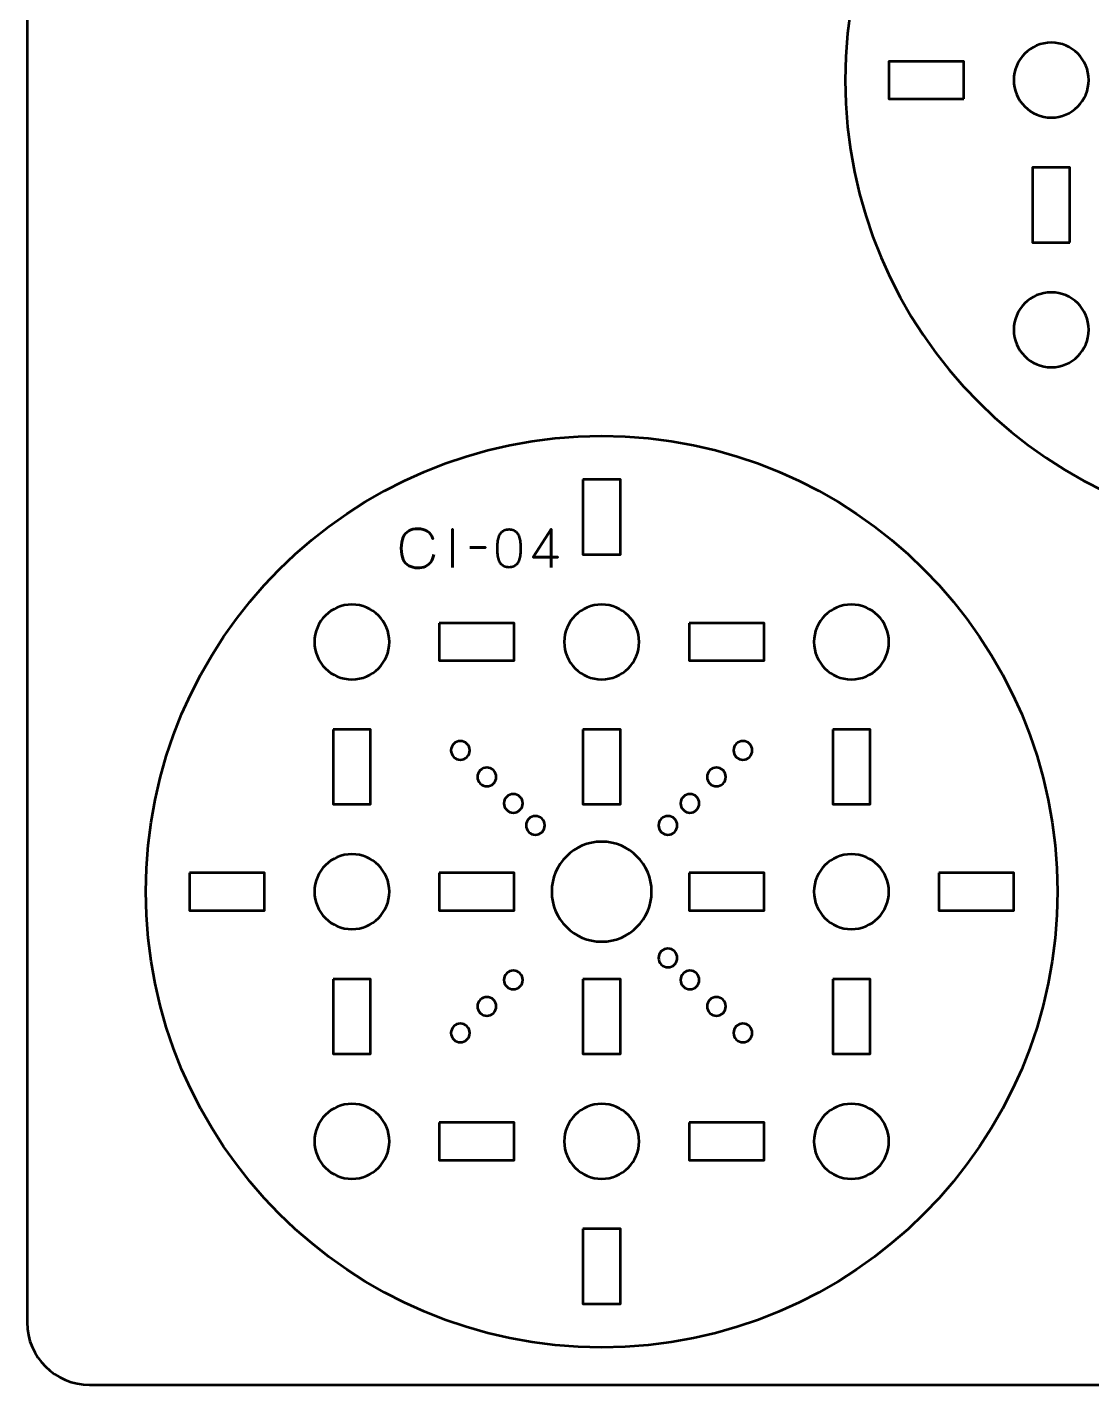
# Model space of a CAD drawing. Header units: centimetres. Extents: x -55.7 to 42.9, y -35.5 to -4.3.
# Drawn here: x 11.1 to 19.63, y -25.35 to -14.48 of the extents above; entities that cross this region are included whole.
import ezdxf

# ---------------------------------------------------------------- set-up
doc = ezdxf.new("R2010")
doc.units = ezdxf.units.CM
doc.header["$MEASUREMENT"] = 0
doc.layers.add('Layer 1', color=7, linetype='Continuous')

msp = doc.modelspace()

# ---------------------------------------------------------------- linework, layer by layer
at = {"layer": 'Layer 1', "color": 2, "lineweight": 53}
msp.add_ellipse((15.7, -21.4), major_axis=(0, 3.65), ratio=1, dxfattribs=at)
at = {"layer": 'Layer 1', "color": 22, "lineweight": 53}
msp.add_open_spline([(11.09997, -24.8499), (11.09997, -24.8499), (11.09997, -4.84994), (11.09997, -4.84994), (11.09997, -4.84994), (11.09997, -4.57297), (11.32306, -4.34998), (11.60006, -4.34998), (11.60006, -4.34998), (11.60006, -4.34998), (25.39993, -4.34998), (25.39993, -4.34998), (25.39993, -4.34998), (25.67707, -4.34998), (25.90003, -4.57297), (25.90003, -4.84994), (25.90003, -4.84994), (25.90003, -4.84994), (25.90003, -24.8499), (25.90003, -24.8499), (25.90003, -24.8499), (25.90003, -25.1269), (25.67707, -25.34999), (25.39993, -25.34999), (25.39993, -25.34999), (25.39993, -25.34999), (11.60006, -25.34999), (11.60006, -25.34999), (11.60006, -25.34999), (11.32306, -25.34999), (11.09997, -25.1269), (11.09997, -24.8499)], degree=3, knots=[0, 0, 0, 0, 0.125, 0.125, 0.125, 0.125, 0.25, 0.25, 0.25, 0.25, 0.375, 0.375, 0.375, 0.375, 0.5, 0.5, 0.5, 0.5, 0.625, 0.625, 0.625, 0.625, 0.75, 0.75, 0.75, 0.75, 0.875, 0.875, 0.875, 0.875, 1, 1, 1, 1], dxfattribs=at)
at = {"layer": 'Layer 1', "color": 2, "lineweight": 53}
msp.add_open_spline([(21.29997, -18.55), (19.2845, -18.55), (17.65, -16.9155), (17.65, -14.89998), (17.65, -14.89998), (17.65, -12.88451), (19.2845, -11.25), (21.29997, -11.25), (21.29997, -11.25), (23.31549, -11.25), (24.95, -12.88451), (24.95, -14.89998), (24.95, -14.89998), (24.95, -16.9155), (23.31549, -18.55), (21.29997, -18.55)], degree=3, knots=[0, 0, 0, 0, 0.25, 0.25, 0.25, 0.25, 0.5, 0.5, 0.5, 0.5, 0.75, 0.75, 0.75, 0.75, 1, 1, 1, 1], dxfattribs=at)
at = {"layer": 'Layer 1', "lineweight": 53}
for points in [[(19, -14.90006), (19, -14.73441), (19.13424, -14.60007), (19.30001, -14.60007), (19.30001, -14.60007), (19.46567, -14.60007), (19.60001, -14.73441), (19.60001, -14.90006), (19.60001, -14.90006), (19.60001, -15.06569), (19.46567, -15.20007), (19.30001, -15.20007), (19.30001, -15.20007), (19.13424, -15.20007), (19, -15.06569), (19, -14.90006)], [(18.59995, -15.05014), (18.59995, -15.05014), (17.99995, -15.05014), (17.99995, -15.05014), (17.99995, -15.05014), (17.99995, -15.05014), (17.99995, -14.75014), (17.99995, -14.75014), (17.99995, -14.75014), (17.99995, -14.75014), (18.59995, -14.75014), (18.59995, -14.75014), (18.59995, -14.75014), (18.59995, -14.75014), (18.59995, -15.05014), (18.59995, -15.05014)], [(19.44994, -16.20009), (19.44994, -16.20009), (19.14993, -16.20009), (19.14993, -16.20009), (19.14993, -16.20009), (19.14993, -16.20009), (19.14993, -15.60008), (19.14993, -15.60008), (19.14993, -15.60008), (19.14993, -15.60008), (19.44994, -15.60008), (19.44994, -15.60008), (19.44994, -15.60008), (19.44994, -15.60008), (19.44994, -16.20009), (19.44994, -16.20009)], [(19, -16.9), (19, -16.73437), (19.13424, -16.59999), (19.30001, -16.59999), (19.30001, -16.59999), (19.46567, -16.59999), (19.60001, -16.73437), (19.60001, -16.9), (19.60001, -16.9), (19.60001, -17.06577), (19.46567, -17.2), (19.30001, -17.2), (19.30001, -17.2), (19.13424, -17.2), (19, -17.06577), (19, -16.9)], [(15.54996, -18.09995), (15.54996, -18.09995), (15.84996, -18.09995), (15.84996, -18.09995), (15.84996, -18.09995), (15.84996, -18.09995), (15.84996, -18.69995), (15.84996, -18.69995), (15.84996, -18.69995), (15.84996, -18.69995), (15.54996, -18.69995), (15.54996, -18.69995), (15.54996, -18.69995), (15.54996, -18.69995), (15.54996, -18.09995), (15.54996, -18.09995)], [(14.00011, -19.4), (14.00011, -19.56563), (13.86573, -19.70001), (13.7001, -19.70001), (13.7001, -19.70001), (13.53433, -19.70001), (13.4001, -19.56563), (13.4001, -19.4), (13.4001, -19.4), (13.4001, -19.23423), (13.53433, -19.1), (13.7001, -19.1), (13.7001, -19.1), (13.86573, -19.1), (14.00011, -19.23423), (14.00011, -19.4)], [(16.00003, -19.4), (16.00003, -19.56563), (15.86569, -19.70001), (15.70004, -19.70001), (15.70004, -19.70001), (15.53441, -19.70001), (15.40003, -19.56563), (15.40003, -19.4), (15.40003, -19.4), (15.40003, -19.23423), (15.53441, -19.1), (15.70004, -19.1), (15.70004, -19.1), (15.86569, -19.1), (16.00003, -19.23423), (16.00003, -19.4)], [(18, -19.4), (18, -19.56563), (17.86576, -19.70001), (17.69999, -19.70001), (17.69999, -19.70001), (17.53433, -19.70001), (17.39999, -19.56563), (17.39999, -19.4), (17.39999, -19.4), (17.39999, -19.23423), (17.53433, -19.1), (17.69999, -19.1), (17.69999, -19.1), (17.86576, -19.1), (18, -19.23423), (18, -19.4)], [(14.40001, -19.24993), (14.40001, -19.24993), (15.00002, -19.24993), (15.00002, -19.24993), (15.00002, -19.24993), (15.00002, -19.24993), (15.00002, -19.54993), (15.00002, -19.54993), (15.00002, -19.54993), (15.00002, -19.54993), (14.40001, -19.54993), (14.40001, -19.54993), (14.40001, -19.54993), (14.40001, -19.54993), (14.40001, -19.24993), (14.40001, -19.24993)], [(16.40008, -19.24993), (16.40008, -19.24993), (17.00008, -19.24993), (17.00008, -19.24993), (17.00008, -19.24993), (17.00008, -19.24993), (17.00008, -19.54993), (17.00008, -19.54993), (17.00008, -19.54993), (17.00008, -19.54993), (16.40008, -19.54993), (16.40008, -19.54993), (16.40008, -19.54993), (16.40008, -19.54993), (16.40008, -19.24993), (16.40008, -19.24993)], [(13.55003, -20.09991), (13.55003, -20.09991), (13.85003, -20.09991), (13.85003, -20.09991), (13.85003, -20.09991), (13.85003, -20.09991), (13.85003, -20.69992), (13.85003, -20.69992), (13.85003, -20.69992), (13.85003, -20.69992), (13.55003, -20.69992), (13.55003, -20.69992), (13.55003, -20.69992), (13.55003, -20.69992), (13.55003, -20.09991), (13.55003, -20.09991)], [(15.54996, -20.09991), (15.54996, -20.09991), (15.84996, -20.09991), (15.84996, -20.09991), (15.84996, -20.09991), (15.84996, -20.09991), (15.84996, -20.69992), (15.84996, -20.69992), (15.84996, -20.69992), (15.84996, -20.69992), (15.54996, -20.69992), (15.54996, -20.69992), (15.54996, -20.69992), (15.54996, -20.69992), (15.54996, -20.09991), (15.54996, -20.09991)], [(17.55006, -20.09991), (17.55006, -20.09991), (17.85007, -20.09991), (17.85007, -20.09991), (17.85007, -20.09991), (17.85007, -20.09991), (17.85007, -20.69992), (17.85007, -20.69992), (17.85007, -20.69992), (17.85007, -20.69992), (17.55006, -20.69992), (17.55006, -20.69992), (17.55006, -20.69992), (17.55006, -20.69992), (17.55006, -20.09991), (17.55006, -20.09991)], [(16.10004, -21.39994), (16.10004, -21.62082), (15.92092, -21.79994), (15.70004, -21.79994), (15.70004, -21.79994), (15.4792, -21.79994), (15.30002, -21.62082), (15.30002, -21.39994), (15.30002, -21.39994), (15.30002, -21.1791), (15.4792, -20.99992), (15.70004, -20.99992), (15.70004, -20.99992), (15.92092, -20.99992), (16.10004, -21.1791), (16.10004, -21.39994)], [(14.00011, -21.39994), (14.00011, -21.56559), (13.86573, -21.69993), (13.7001, -21.69993), (13.7001, -21.69993), (13.53433, -21.69993), (13.4001, -21.56559), (13.4001, -21.39994), (13.4001, -21.39994), (13.4001, -21.23431), (13.53433, -21.09993), (13.7001, -21.09993), (13.7001, -21.09993), (13.86573, -21.09993), (14.00011, -21.23431), (14.00011, -21.39994)], [(18, -21.39994), (18, -21.56559), (17.86576, -21.69993), (17.69999, -21.69993), (17.69999, -21.69993), (17.53433, -21.69993), (17.39999, -21.56559), (17.39999, -21.39994), (17.39999, -21.39994), (17.39999, -21.23431), (17.53433, -21.09993), (17.69999, -21.09993), (17.69999, -21.09993), (17.86576, -21.09993), (18, -21.23431), (18, -21.39994)], [(12.40005, -21.24986), (12.40005, -21.24986), (13.00005, -21.24986), (13.00005, -21.24986), (13.00005, -21.24986), (13.00005, -21.24986), (13.00005, -21.54986), (13.00005, -21.54986), (13.00005, -21.54986), (13.00005, -21.54986), (12.40005, -21.54986), (12.40005, -21.54986), (12.40005, -21.54986), (12.40005, -21.54986), (12.40005, -21.24986), (12.40005, -21.24986)], [(14.40001, -21.24986), (14.40001, -21.24986), (15.00002, -21.24986), (15.00002, -21.24986), (15.00002, -21.24986), (15.00002, -21.24986), (15.00002, -21.54986), (15.00002, -21.54986), (15.00002, -21.54986), (15.00002, -21.54986), (14.40001, -21.54986), (14.40001, -21.54986), (14.40001, -21.54986), (14.40001, -21.54986), (14.40001, -21.24986), (14.40001, -21.24986)], [(16.40008, -21.24986), (16.40008, -21.24986), (17.00008, -21.24986), (17.00008, -21.24986), (17.00008, -21.24986), (17.00008, -21.24986), (17.00008, -21.54986), (17.00008, -21.54986), (17.00008, -21.54986), (17.00008, -21.54986), (16.40008, -21.54986), (16.40008, -21.54986), (16.40008, -21.54986), (16.40008, -21.54986), (16.40008, -21.24986), (16.40008, -21.24986)], [(18.40005, -21.24986), (18.40005, -21.24986), (19.00005, -21.24986), (19.00005, -21.24986), (19.00005, -21.24986), (19.00005, -21.24986), (19.00005, -21.54986), (19.00005, -21.54986), (19.00005, -21.54986), (19.00005, -21.54986), (18.40005, -21.54986), (18.40005, -21.54986), (18.40005, -21.54986), (18.40005, -21.54986), (18.40005, -21.24986), (18.40005, -21.24986)], [(13.55003, -22.09998), (13.55003, -22.09998), (13.85003, -22.09998), (13.85003, -22.09998), (13.85003, -22.09998), (13.85003, -22.09998), (13.85003, -22.69998), (13.85003, -22.69998), (13.85003, -22.69998), (13.85003, -22.69998), (13.55003, -22.69998), (13.55003, -22.69998), (13.55003, -22.69998), (13.55003, -22.69998), (13.55003, -22.09998), (13.55003, -22.09998)], [(15.54996, -22.09998), (15.54996, -22.09998), (15.84996, -22.09998), (15.84996, -22.09998), (15.84996, -22.09998), (15.84996, -22.09998), (15.84996, -22.69998), (15.84996, -22.69998), (15.84996, -22.69998), (15.84996, -22.69998), (15.54996, -22.69998), (15.54996, -22.69998), (15.54996, -22.69998), (15.54996, -22.69998), (15.54996, -22.09998), (15.54996, -22.09998)], [(17.55006, -22.09998), (17.55006, -22.09998), (17.85007, -22.09998), (17.85007, -22.09998), (17.85007, -22.09998), (17.85007, -22.09998), (17.85007, -22.69998), (17.85007, -22.69998), (17.85007, -22.69998), (17.85007, -22.69998), (17.55006, -22.69998), (17.55006, -22.69998), (17.55006, -22.69998), (17.55006, -22.69998), (17.55006, -22.09998), (17.55006, -22.09998)], [(14.00011, -23.39989), (14.00011, -23.56566), (13.86573, -23.6999), (13.7001, -23.6999), (13.7001, -23.6999), (13.53433, -23.6999), (13.4001, -23.56566), (13.4001, -23.39989), (13.4001, -23.39989), (13.4001, -23.23423), (13.53433, -23.09989), (13.7001, -23.09989), (13.7001, -23.09989), (13.86573, -23.09989), (14.00011, -23.23423), (14.00011, -23.39989)], [(16.00003, -23.39989), (16.00003, -23.56566), (15.86569, -23.6999), (15.70004, -23.6999), (15.70004, -23.6999), (15.53441, -23.6999), (15.40003, -23.56566), (15.40003, -23.39989), (15.40003, -23.39989), (15.40003, -23.23423), (15.53441, -23.09989), (15.70004, -23.09989), (15.70004, -23.09989), (15.86569, -23.09989), (16.00003, -23.23423), (16.00003, -23.39989)], [(18, -23.39989), (18, -23.56566), (17.86576, -23.6999), (17.69999, -23.6999), (17.69999, -23.6999), (17.53433, -23.6999), (17.39999, -23.56566), (17.39999, -23.39989), (17.39999, -23.39989), (17.39999, -23.23423), (17.53433, -23.09989), (17.69999, -23.09989), (17.69999, -23.09989), (17.86576, -23.09989), (18, -23.23423), (18, -23.39989)], [(14.40001, -23.24996), (14.40001, -23.24996), (15.00002, -23.24996), (15.00002, -23.24996), (15.00002, -23.24996), (15.00002, -23.24996), (15.00002, -23.54997), (15.00002, -23.54997), (15.00002, -23.54997), (15.00002, -23.54997), (14.40001, -23.54997), (14.40001, -23.54997), (14.40001, -23.54997), (14.40001, -23.54997), (14.40001, -23.24996), (14.40001, -23.24996)], [(16.40008, -23.24996), (16.40008, -23.24996), (17.00008, -23.24996), (17.00008, -23.24996), (17.00008, -23.24996), (17.00008, -23.24996), (17.00008, -23.54997), (17.00008, -23.54997), (17.00008, -23.54997), (17.00008, -23.54997), (16.40008, -23.54997), (16.40008, -23.54997), (16.40008, -23.54997), (16.40008, -23.54997), (16.40008, -23.24996), (16.40008, -23.24996)], [(15.54996, -24.09995), (15.54996, -24.09995), (15.84996, -24.09995), (15.84996, -24.09995), (15.84996, -24.09995), (15.84996, -24.09995), (15.84996, -24.69995), (15.84996, -24.69995), (15.84996, -24.69995), (15.84996, -24.69995), (15.54996, -24.69995), (15.54996, -24.69995), (15.54996, -24.69995), (15.54996, -24.69995), (15.54996, -24.09995), (15.54996, -24.09995)]]:
    msp.add_open_spline(points, degree=3, knots=[0, 0, 0, 0, 0.25, 0.25, 0.25, 0.25, 0.5, 0.5, 0.5, 0.5, 0.75, 0.75, 0.75, 0.75, 1, 1, 1, 1], dxfattribs=at)
at = {"layer": 'Layer 1', "color": 30, "lineweight": 53}
for points, knots in [([(14.35499, -18.70033), (14.35047, -18.72453), (14.34257, -18.7445), (14.33149, -18.76016), (14.33149, -18.76016), (14.32035, -18.77576), (14.30609, -18.78733), (14.28874, -18.79488), (14.28874, -18.79488), (14.27145, -18.80243), (14.25113, -18.80624), (14.22799, -18.80617), (14.22799, -18.80617), (14.19984, -18.80624), (14.17592, -18.8008), (14.1563, -18.78973), (14.1563, -18.78973), (14.13669, -18.77872), (14.12173, -18.76172), (14.11143, -18.73865), (14.11143, -18.73865), (14.10113, -18.71557), (14.09598, -18.68601), (14.09591, -18.64996), (14.09591, -18.64996), (14.09598, -18.61405), (14.10113, -18.58455), (14.11143, -18.56148), (14.11143, -18.56148), (14.12173, -18.53841), (14.13669, -18.52134), (14.1563, -18.51026), (14.1563, -18.51026), (14.17592, -18.49918), (14.19984, -18.49368), (14.22799, -18.49375), (14.22799, -18.49375), (14.25812, -18.49368), (14.28337, -18.5001), (14.30369, -18.51301), (14.30369, -18.51301), (14.32394, -18.52592), (14.33883, -18.54589), (14.34821, -18.57291), (14.34821, -18.57291), (14.33883, -18.54589), (14.32394, -18.52592), (14.30369, -18.51301), (14.30369, -18.51301), (14.28337, -18.5001), (14.25812, -18.49368), (14.22799, -18.49375), (14.22799, -18.49375), (14.19984, -18.49368), (14.17592, -18.49918), (14.1563, -18.51026), (14.1563, -18.51026), (14.13669, -18.52134), (14.12173, -18.53841), (14.11143, -18.56148), (14.11143, -18.56148), (14.10113, -18.58455), (14.09598, -18.61405), (14.09591, -18.64996), (14.09591, -18.64996), (14.09598, -18.68601), (14.10113, -18.71557), (14.11143, -18.73865), (14.11143, -18.73865), (14.12173, -18.76172), (14.13669, -18.77872), (14.1563, -18.78973), (14.1563, -18.78973), (14.17592, -18.8008), (14.19984, -18.80624), (14.22799, -18.80617), (14.22799, -18.80617), (14.25113, -18.80624), (14.27145, -18.80243), (14.28874, -18.79488), (14.28874, -18.79488), (14.30609, -18.78733), (14.32035, -18.77576), (14.33149, -18.76016), (14.33149, -18.76016), (14.34257, -18.7445), (14.35047, -18.72453), (14.35499, -18.70033)], [0, 0, 0, 0, 0.04545455, 0.04545455, 0.04545455, 0.04545455, 0.09090909, 0.09090909, 0.09090909, 0.09090909, 0.13636364, 0.13636364, 0.13636364, 0.13636364, 0.18181818, 0.18181818, 0.18181818, 0.18181818, 0.22727273, 0.22727273, 0.22727273, 0.22727273, 0.27272727, 0.27272727, 0.27272727, 0.27272727, 0.31818182, 0.31818182, 0.31818182, 0.31818182, 0.36363636, 0.36363636, 0.36363636, 0.36363636, 0.40909091, 0.40909091, 0.40909091, 0.40909091, 0.45454545, 0.45454545, 0.45454545, 0.45454545, 0.5, 0.5, 0.5, 0.5, 0.54545455, 0.54545455, 0.54545455, 0.54545455, 0.59090909, 0.59090909, 0.59090909, 0.59090909, 0.63636364, 0.63636364, 0.63636364, 0.63636364, 0.68181818, 0.68181818, 0.68181818, 0.68181818, 0.72727273, 0.72727273, 0.72727273, 0.72727273, 0.77272727, 0.77272727, 0.77272727, 0.77272727, 0.81818182, 0.81818182, 0.81818182, 0.81818182, 0.86363636, 0.86363636, 0.86363636, 0.86363636, 0.90909091, 0.90909091, 0.90909091, 0.90909091, 0.95454545, 0.95454545, 0.95454545, 0.95454545, 1, 1, 1, 1]), ([(14.50485, -18.80278), (14.50485, -18.80278), (14.50485, -18.49756), (14.50485, -18.49756), (14.50485, -18.49756), (14.50485, -18.49756), (14.50485, -18.80278), (14.50485, -18.80278)], [0, 0, 0, 0, 0.5, 0.5, 0.5, 0.5, 1, 1, 1, 1]), ([(14.95824, -18.80278), (14.97305, -18.80271), (14.98582, -18.8001), (14.99648, -18.79502), (14.99648, -18.79502), (15.00706, -18.78994), (15.01588, -18.78267), (15.02293, -18.77343), (15.02293, -18.77343), (15.02992, -18.76412), (15.03542, -18.75311), (15.03951, -18.74041), (15.03951, -18.74041), (15.04354, -18.72771), (15.04643, -18.71381), (15.04805, -18.69857), (15.04805, -18.69857), (15.04975, -18.68333), (15.05059, -18.66731), (15.05052, -18.65038), (15.05052, -18.65038), (15.05059, -18.63352), (15.04975, -18.6175), (15.04805, -18.60233), (15.04805, -18.60233), (15.04643, -18.58716), (15.04354, -18.57319), (15.03951, -18.56049), (15.03951, -18.56049), (15.03542, -18.54786), (15.02992, -18.53686), (15.02293, -18.52747), (15.02293, -18.52747), (15.01588, -18.51816), (15.00706, -18.51089), (14.99648, -18.50581), (14.99648, -18.50581), (14.98582, -18.50066), (14.97305, -18.49805), (14.95824, -18.49798), (14.95824, -18.49798), (14.94342, -18.49805), (14.93065, -18.50066), (14.91999, -18.50581), (14.91999, -18.50581), (14.90941, -18.51089), (14.90059, -18.51816), (14.89354, -18.52747), (14.89354, -18.52747), (14.88655, -18.53686), (14.88105, -18.54786), (14.87696, -18.56049), (14.87696, -18.56049), (14.87293, -18.57319), (14.87004, -18.58716), (14.86842, -18.60233), (14.86842, -18.60233), (14.86673, -18.6175), (14.86588, -18.63352), (14.86595, -18.65038), (14.86595, -18.65038), (14.86588, -18.66731), (14.86673, -18.68333), (14.86842, -18.69857), (14.86842, -18.69857), (14.87004, -18.71381), (14.87293, -18.72771), (14.87696, -18.74041), (14.87696, -18.74041), (14.88105, -18.75311), (14.88655, -18.76412), (14.89354, -18.77343), (14.89354, -18.77343), (14.90059, -18.78267), (14.90941, -18.78994), (14.91999, -18.79502), (14.91999, -18.79502), (14.93065, -18.8001), (14.94342, -18.80271), (14.95824, -18.80278)], [0, 0, 0, 0, 0.05, 0.05, 0.05, 0.05, 0.1, 0.1, 0.1, 0.1, 0.15, 0.15, 0.15, 0.15, 0.2, 0.2, 0.2, 0.2, 0.25, 0.25, 0.25, 0.25, 0.3, 0.3, 0.3, 0.3, 0.35, 0.35, 0.35, 0.35, 0.4, 0.4, 0.4, 0.4, 0.45, 0.45, 0.45, 0.45, 0.5, 0.5, 0.5, 0.5, 0.55, 0.55, 0.55, 0.55, 0.6, 0.6, 0.6, 0.6, 0.65, 0.65, 0.65, 0.65, 0.7, 0.7, 0.7, 0.7, 0.75, 0.75, 0.75, 0.75, 0.8, 0.8, 0.8, 0.8, 0.85, 0.85, 0.85, 0.85, 0.9, 0.9, 0.9, 0.9, 0.95, 0.95, 0.95, 0.95, 1, 1, 1, 1]), ([(14.95824, -18.80278), (14.97305, -18.80271), (14.98582, -18.8001), (14.99648, -18.79502), (14.99648, -18.79502), (15.00706, -18.78994), (15.01588, -18.78267), (15.02293, -18.77343), (15.02293, -18.77343), (15.02992, -18.76412), (15.03542, -18.75311), (15.03951, -18.74041), (15.03951, -18.74041), (15.04354, -18.72771), (15.04643, -18.71381), (15.04805, -18.69857), (15.04805, -18.69857), (15.04975, -18.68333), (15.05059, -18.66731), (15.05052, -18.65038), (15.05052, -18.65038), (15.05059, -18.63352), (15.04975, -18.6175), (15.04805, -18.60233), (15.04805, -18.60233), (15.04643, -18.58716), (15.04354, -18.57319), (15.03951, -18.56049), (15.03951, -18.56049), (15.03542, -18.54786), (15.02992, -18.53686), (15.02293, -18.52747), (15.02293, -18.52747), (15.01588, -18.51816), (15.00706, -18.51089), (14.99648, -18.50581), (14.99648, -18.50581), (14.98582, -18.50066), (14.97305, -18.49805), (14.95824, -18.49798), (14.95824, -18.49798), (14.94342, -18.49805), (14.93065, -18.50066), (14.91999, -18.50581), (14.91999, -18.50581), (14.90941, -18.51089), (14.90059, -18.51816), (14.89354, -18.52747), (14.89354, -18.52747), (14.88655, -18.53686), (14.88105, -18.54786), (14.87696, -18.56049), (14.87696, -18.56049), (14.87293, -18.57319), (14.87004, -18.58716), (14.86842, -18.60233), (14.86842, -18.60233), (14.86673, -18.6175), (14.86588, -18.63352), (14.86595, -18.65038), (14.86595, -18.65038), (14.86588, -18.66731), (14.86673, -18.68333), (14.86842, -18.69857), (14.86842, -18.69857), (14.87004, -18.71381), (14.87293, -18.72771), (14.87696, -18.74041), (14.87696, -18.74041), (14.88105, -18.75311), (14.88655, -18.76412), (14.89354, -18.77343), (14.89354, -18.77343), (14.90059, -18.78267), (14.90941, -18.78994), (14.91999, -18.79502), (14.91999, -18.79502), (14.93065, -18.8001), (14.94342, -18.80271), (14.95824, -18.80278)], [0, 0, 0, 0, 0.05, 0.05, 0.05, 0.05, 0.1, 0.1, 0.1, 0.1, 0.15, 0.15, 0.15, 0.15, 0.2, 0.2, 0.2, 0.2, 0.25, 0.25, 0.25, 0.25, 0.3, 0.3, 0.3, 0.3, 0.35, 0.35, 0.35, 0.35, 0.4, 0.4, 0.4, 0.4, 0.45, 0.45, 0.45, 0.45, 0.5, 0.5, 0.5, 0.5, 0.55, 0.55, 0.55, 0.55, 0.6, 0.6, 0.6, 0.6, 0.65, 0.65, 0.65, 0.65, 0.7, 0.7, 0.7, 0.7, 0.75, 0.75, 0.75, 0.75, 0.8, 0.8, 0.8, 0.8, 0.85, 0.85, 0.85, 0.85, 0.9, 0.9, 0.9, 0.9, 0.95, 0.95, 0.95, 0.95, 1, 1, 1, 1]), ([(15.29478, -18.80278), (15.29478, -18.80278), (15.29478, -18.49756), (15.29478, -18.49756), (15.29478, -18.49756), (15.29478, -18.49756), (15.15085, -18.7215), (15.15085, -18.7215), (15.15085, -18.7215), (15.15085, -18.7215), (15.34897, -18.7215), (15.34897, -18.7215), (15.34897, -18.7215), (15.34897, -18.7215), (15.15085, -18.7215), (15.15085, -18.7215), (15.15085, -18.7215), (15.15085, -18.7215), (15.29478, -18.49756), (15.29478, -18.49756), (15.29478, -18.49756), (15.29478, -18.49756), (15.29478, -18.80278), (15.29478, -18.80278)], [0, 0, 0, 0, 0.16666667, 0.16666667, 0.16666667, 0.16666667, 0.33333333, 0.33333333, 0.33333333, 0.33333333, 0.5, 0.5, 0.5, 0.5, 0.66666667, 0.66666667, 0.66666667, 0.66666667, 0.83333333, 0.83333333, 0.83333333, 0.83333333, 1, 1, 1, 1]), ([(14.64582, -18.64318), (14.64582, -18.64318), (14.76901, -18.64318), (14.76901, -18.64318), (14.76901, -18.64318), (14.76901, -18.64318), (14.64582, -18.64318), (14.64582, -18.64318)], [0, 0, 0, 0, 0.5, 0.5, 0.5, 0.5, 1, 1, 1, 1])]:
    msp.add_open_spline(points, degree=3, knots=knots, dxfattribs=at)
at = {"layer": 'Layer 1', "color": 250, "lineweight": 53}
for points in [[(14.62169, -20.21557), (14.65097, -20.24485), (14.65097, -20.29236), (14.62169, -20.32164), (14.62169, -20.32164), (14.59241, -20.35092), (14.54491, -20.35092), (14.51563, -20.32164), (14.51563, -20.32164), (14.48635, -20.29236), (14.48635, -20.24485), (14.51563, -20.21557), (14.51563, -20.21557), (14.54491, -20.18629), (14.59241, -20.18629), (14.62169, -20.21557)], [(16.88443, -20.32164), (16.85515, -20.35092), (16.80765, -20.35092), (16.77837, -20.32164), (16.77837, -20.32164), (16.74909, -20.29236), (16.74909, -20.24485), (16.77837, -20.21557), (16.77837, -20.21557), (16.80765, -20.18629), (16.85515, -20.18629), (16.88443, -20.21557), (16.88443, -20.21557), (16.91371, -20.24485), (16.91371, -20.29236), (16.88443, -20.32164)], [(14.83382, -20.4277), (14.8631, -20.45698), (14.8631, -20.50449), (14.83382, -20.53377), (14.83382, -20.53377), (14.80454, -20.56305), (14.75704, -20.56305), (14.72776, -20.53377), (14.72776, -20.53377), (14.69848, -20.50449), (14.69848, -20.45698), (14.72776, -20.4277), (14.72776, -20.4277), (14.75704, -20.39842), (14.80454, -20.39842), (14.83382, -20.4277)], [(16.6723, -20.53377), (16.64302, -20.56305), (16.59552, -20.56305), (16.56624, -20.53377), (16.56624, -20.53377), (16.53696, -20.50449), (16.53696, -20.45698), (16.56624, -20.4277), (16.56624, -20.4277), (16.59552, -20.39842), (16.64302, -20.39842), (16.6723, -20.4277), (16.6723, -20.4277), (16.70158, -20.45698), (16.70158, -20.50449), (16.6723, -20.53377)], [(15.04596, -20.63984), (15.07524, -20.66912), (15.07524, -20.71662), (15.04596, -20.7459), (15.04596, -20.7459), (15.01668, -20.77518), (14.96917, -20.77518), (14.93989, -20.7459), (14.93989, -20.7459), (14.91061, -20.71662), (14.91061, -20.66912), (14.93989, -20.63984), (14.93989, -20.63984), (14.96917, -20.61056), (15.01668, -20.61056), (15.04596, -20.63984)], [(15.04596, -20.63984), (15.07524, -20.66912), (15.07524, -20.71662), (15.04596, -20.7459), (15.04596, -20.7459), (15.01668, -20.77518), (14.96917, -20.77518), (14.93989, -20.7459), (14.93989, -20.7459), (14.91061, -20.71662), (14.91061, -20.66912), (14.93989, -20.63984), (14.93989, -20.63984), (14.96917, -20.61056), (15.01668, -20.61056), (15.04596, -20.63984)], [(16.46017, -20.7459), (16.43089, -20.77518), (16.38338, -20.77518), (16.3541, -20.7459), (16.3541, -20.7459), (16.32482, -20.71662), (16.32482, -20.66912), (16.3541, -20.63984), (16.3541, -20.63984), (16.38338, -20.61056), (16.43089, -20.61056), (16.46017, -20.63984), (16.46017, -20.63984), (16.48945, -20.66912), (16.48945, -20.71662), (16.46017, -20.7459)], [(16.46017, -20.7459), (16.43089, -20.77518), (16.38338, -20.77518), (16.3541, -20.7459), (16.3541, -20.7459), (16.32482, -20.71662), (16.32482, -20.66912), (16.3541, -20.63984), (16.3541, -20.63984), (16.38338, -20.61056), (16.43089, -20.61056), (16.46017, -20.63984), (16.46017, -20.63984), (16.48945, -20.66912), (16.48945, -20.71662), (16.46017, -20.7459)], [(15.22273, -20.81661), (15.25201, -20.84589), (15.25201, -20.8934), (15.22273, -20.92268), (15.22273, -20.92268), (15.19345, -20.95196), (15.14595, -20.95196), (15.11667, -20.92268), (15.11667, -20.92268), (15.08739, -20.8934), (15.08739, -20.84589), (15.11667, -20.81661), (15.11667, -20.81661), (15.14595, -20.78733), (15.19345, -20.78733), (15.22273, -20.81661)], [(16.28339, -20.92268), (16.25411, -20.95196), (16.20661, -20.95196), (16.17733, -20.92268), (16.17733, -20.92268), (16.14805, -20.8934), (16.14805, -20.84589), (16.17733, -20.81661), (16.17733, -20.81661), (16.20661, -20.78733), (16.25411, -20.78733), (16.28339, -20.81661), (16.28339, -20.81661), (16.31267, -20.84589), (16.31267, -20.8934), (16.28339, -20.92268)], [(16.17733, -21.98334), (16.14805, -21.95406), (16.14805, -21.90655), (16.17733, -21.87727), (16.17733, -21.87727), (16.20661, -21.84799), (16.25411, -21.84799), (16.28339, -21.87727), (16.28339, -21.87727), (16.31267, -21.90655), (16.31267, -21.95406), (16.28339, -21.98334), (16.28339, -21.98334), (16.25411, -22.01262), (16.20661, -22.01262), (16.17733, -21.98334)], [(14.93989, -22.05405), (14.96917, -22.02477), (15.01668, -22.02477), (15.04596, -22.05405), (15.04596, -22.05405), (15.07524, -22.08333), (15.07524, -22.13084), (15.04596, -22.16012), (15.04596, -22.16012), (15.01668, -22.1894), (14.96917, -22.1894), (14.93989, -22.16012), (14.93989, -22.16012), (14.91061, -22.13084), (14.91061, -22.08333), (14.93989, -22.05405)], [(14.93989, -22.05405), (14.96917, -22.02477), (15.01668, -22.02477), (15.04596, -22.05405), (15.04596, -22.05405), (15.07524, -22.08333), (15.07524, -22.13084), (15.04596, -22.16012), (15.04596, -22.16012), (15.01668, -22.1894), (14.96917, -22.1894), (14.93989, -22.16012), (14.93989, -22.16012), (14.91061, -22.13084), (14.91061, -22.08333), (14.93989, -22.05405)], [(16.3541, -22.16012), (16.32482, -22.13084), (16.32482, -22.08333), (16.3541, -22.05405), (16.3541, -22.05405), (16.38338, -22.02477), (16.43089, -22.02477), (16.46017, -22.05405), (16.46017, -22.05405), (16.48945, -22.08333), (16.48945, -22.13084), (16.46017, -22.16012), (16.46017, -22.16012), (16.43089, -22.1894), (16.38338, -22.1894), (16.3541, -22.16012)], [(16.3541, -22.16012), (16.32482, -22.13084), (16.32482, -22.08333), (16.3541, -22.05405), (16.3541, -22.05405), (16.38338, -22.02477), (16.43089, -22.02477), (16.46017, -22.05405), (16.46017, -22.05405), (16.48945, -22.08333), (16.48945, -22.13084), (16.46017, -22.16012), (16.46017, -22.16012), (16.43089, -22.1894), (16.38338, -22.1894), (16.3541, -22.16012)], [(14.72776, -22.26618), (14.75704, -22.2369), (14.80454, -22.2369), (14.83382, -22.26618), (14.83382, -22.26618), (14.8631, -22.29546), (14.8631, -22.34297), (14.83382, -22.37225), (14.83382, -22.37225), (14.80454, -22.40153), (14.75704, -22.40153), (14.72776, -22.37225), (14.72776, -22.37225), (14.69848, -22.34297), (14.69848, -22.29546), (14.72776, -22.26618)], [(16.56624, -22.37225), (16.53696, -22.34297), (16.53696, -22.29546), (16.56624, -22.26618), (16.56624, -22.26618), (16.59552, -22.2369), (16.64302, -22.2369), (16.6723, -22.26618), (16.6723, -22.26618), (16.70158, -22.29546), (16.70158, -22.34297), (16.6723, -22.37225), (16.6723, -22.37225), (16.64302, -22.40153), (16.59552, -22.40153), (16.56624, -22.37225)], [(14.51563, -22.47831), (14.54491, -22.44903), (14.59241, -22.44903), (14.62169, -22.47831), (14.62169, -22.47831), (14.65097, -22.50759), (14.65097, -22.5551), (14.62169, -22.58438), (14.62169, -22.58438), (14.59241, -22.61366), (14.54491, -22.61366), (14.51563, -22.58438), (14.51563, -22.58438), (14.48635, -22.5551), (14.48635, -22.50759), (14.51563, -22.47831)], [(16.77837, -22.58438), (16.74909, -22.5551), (16.74909, -22.50759), (16.77837, -22.47831), (16.77837, -22.47831), (16.80765, -22.44903), (16.85515, -22.44903), (16.88443, -22.47831), (16.88443, -22.47831), (16.91371, -22.50759), (16.91371, -22.5551), (16.88443, -22.58438), (16.88443, -22.58438), (16.85515, -22.61366), (16.80765, -22.61366), (16.77837, -22.58438)]]:
    msp.add_open_spline(points, degree=3, knots=[0, 0, 0, 0, 0.25, 0.25, 0.25, 0.25, 0.5, 0.5, 0.5, 0.5, 0.75, 0.75, 0.75, 0.75, 1, 1, 1, 1], dxfattribs=at)

doc.saveas('drawing.dxf')
